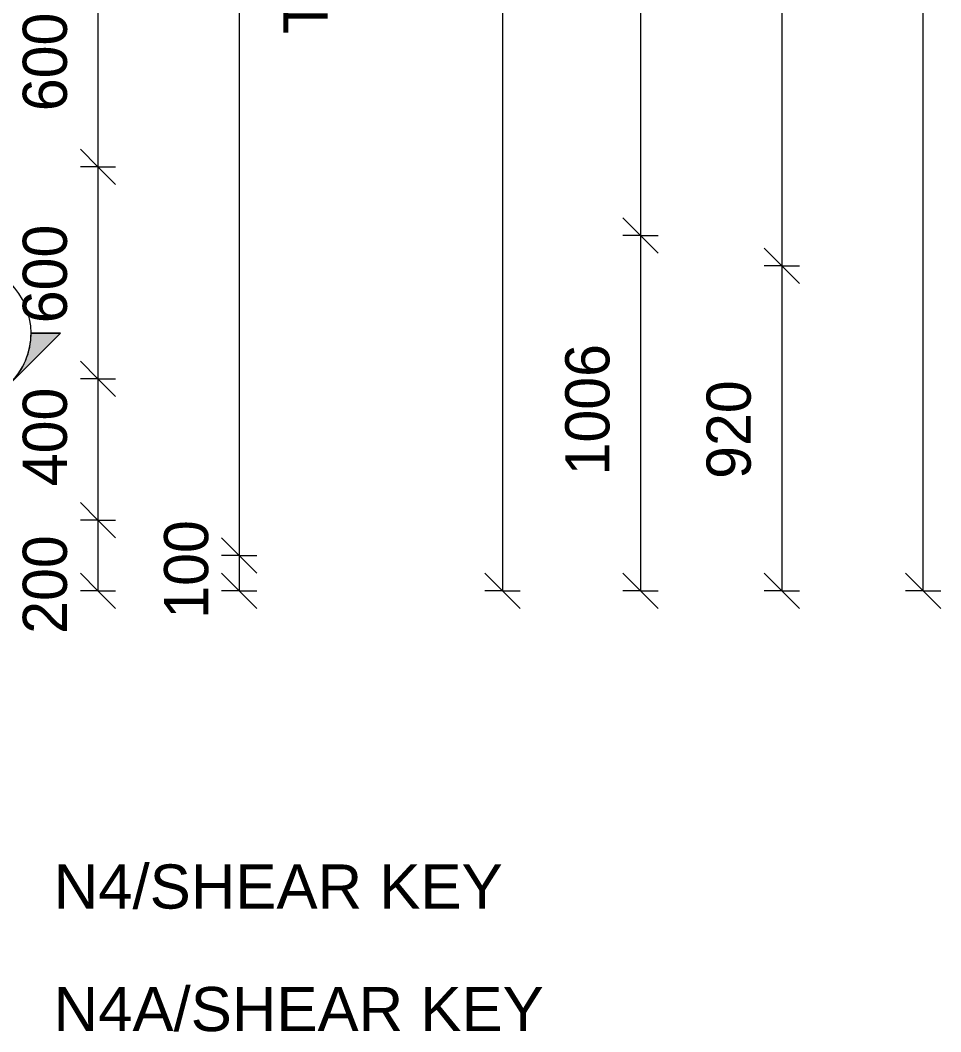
# Model space of a CAD drawing. Header units: millimetres. Extents: x -10946 to 4944, y -2802 to 10650.
# Drawn here: x -4457 to -1851, y -2642 to 220 of the extents above; entities that cross this region are included whole.
import ezdxf

# ---------------------------------------------------------------- set-up
doc = ezdxf.new("R2010")
doc.units = ezdxf.units.MM
for name, color, linetype, lineweight in [('A-ANNO-DIMS', 211, 'Continuous', 9), ('A-ANNO-DIMS-50', 211, 'Continuous', 9), ('G-ANNO-SYMB', 111, 'Continuous', 9), ('G-ANNO-TEXT', 231, 'Continuous', 9)]:
    doc.layers.add(name, color=color, linetype=linetype, lineweight=lineweight)
doc.styles.add('Arial_1', font='arial.ttf', dxfattribs={"height": 125})
doc.styles.add('Nirmala UI Semilight', font='NirmalaS.ttf', dxfattribs={"height": 125})
doc.dimstyles.new('Arrow_Filled_-_2_5_NI_UI', dxfattribs={"dimscale": 304.8, "dimtxt": 130.920493, "dimasz": 0.328084, "dimexe": 0.164042, "dimexo": 0.0625, "dimgap": 0.164042, "dimtad": 1, "dimdec": 4, "dimzin": 0, "dimdsep": 46, "dimtxsty": 'Nirmala UI Semilight', "dimblk1": 'OBLIQUE', "dimblk2": 'OBLIQUE', "dimsah": 1, "dimcen": 0.09, "dimazin": 0, "dimtfac": 1, "dimtdec": 4, "dimtix": 1, "dimtmove": 0, "dimatfit": 3, "dimfxl": 0.164042, "dimfxlon": 1, "dimtvp": 1, "dimtolj": 1, "dimtzin": 0, "dimarcsym": 2})
doc.dimstyles.new('Arrow_Filled_-_2_5_NI_UI_1', dxfattribs={"dimscale": 304.8, "dimtxt": 130.920493, "dimasz": 0.328084, "dimexe": 0.164042, "dimexo": 0.0625, "dimgap": 0.164042, "dimtad": 1, "dimdec": 4, "dimzin": 0, "dimdsep": 46, "dimtxsty": 'Nirmala UI Semilight', "dimblk1": 'OBLIQUE', "dimblk2": 'OBLIQUE', "dimsah": 1, "dimcen": 0.09, "dimazin": 0, "dimtfac": 1, "dimtdec": 4, "dimtix": 1, "dimtmove": 2, "dimatfit": 3, "dimfxl": 0.164042, "dimfxlon": 1, "dimtvp": 1, "dimtolj": 1, "dimtzin": 0, "dimarcsym": 2})

# ---------------------------------------------------------------- blocks, each defined once
blk = doc.blocks.new('DIMBLOCK37-Elevation Front')
at = {"layer": 'A-ANNO-DIMS-50'}
for p, q in [((-3091.4, 3040), (-3141.4, 3090)), ((-3091.4, 3040), (-3141.4, 3040)), ((-3091.4, 3040), (-3091.4, -1395)), ((-3091.4, 3040), (-3041.4, 2990)), ((-3091.4, 3040), (-3041.4, 3040)), ((-3091.4, -1395), (-3141.4, -1345)), ((-3091.4, -1395), (-3141.4, -1395)), ((-3091.4, -1395), (-3041.4, -1445)), ((-3091.4, -1395), (-3041.4, -1395))]:
    blk.add_line(p, q, dxfattribs=at)
at = {"layer": 'A-ANNO-DIMS-50', "color": 0, "insert": (-3304.5, 629.7), "char_height": 125, "width": 462.744, "attachment_point": 1, "rotation": 90, "line_spacing_factor": 1.142579, "style": 'Nirmala UI Semilight'}
blk.add_mtext('4435', dxfattribs=at)
blk = doc.blocks.new('_Oblique')
at = {"color": 0, "linetype": 'ByBlock', "lineweight": -2}
blk.add_line((-0.5, -0.5), (0.5, 0.5), dxfattribs=at)
blk = doc.blocks.new('DIMBLOCK43-Elevation Front')
at = {"layer": 'A-ANNO-DIMS-50'}
for p, q in [((-4236.8, 405.5), (-4286.8, 455.5)), ((-4236.8, 405.5), (-4286.8, 405.5)), ((-4236.8, 405.5), (-4236.8, -194.5)), ((-4236.8, 405.5), (-4186.8, 355.5)), ((-4236.8, 405.5), (-4186.8, 405.5)), ((-4236.8, -194.5), (-4286.8, -144.5)), ((-4236.8, -194.5), (-4286.8, -194.5)), ((-4236.8, -194.5), (-4186.8, -244.5)), ((-4236.8, -194.5), (-4186.8, -194.5))]:
    blk.add_line(p, q, dxfattribs=at)
at = {"layer": 'A-ANNO-DIMS-50', "color": 0, "insert": (-4449.8, -37.3), "char_height": 125, "width": 342.774, "attachment_point": 1, "rotation": 90, "line_spacing_factor": 1.142579, "style": 'Nirmala UI Semilight'}
blk.add_mtext('600', dxfattribs=at)
blk = doc.blocks.new('DIMBLOCK44-Elevation Front')
at = {"layer": 'A-ANNO-DIMS-50'}
for p, q in [((-4236.8, -194.5), (-4286.8, -144.5)), ((-4236.8, -194.5), (-4286.8, -194.5)), ((-4236.8, -194.5), (-4236.8, -794.5)), ((-4236.8, -194.5), (-4186.8, -244.5)), ((-4236.8, -194.5), (-4186.8, -194.5)), ((-4236.8, -794.5), (-4286.8, -744.5)), ((-4236.8, -794.5), (-4286.8, -794.5)), ((-4236.8, -794.5), (-4186.8, -844.5)), ((-4236.8, -794.5), (-4186.8, -794.5))]:
    blk.add_line(p, q, dxfattribs=at)
at = {"layer": 'A-ANNO-DIMS-50', "color": 0, "insert": (-4449.8, -637.3), "char_height": 125, "width": 342.774, "attachment_point": 1, "rotation": 90, "line_spacing_factor": 1.142579, "style": 'Nirmala UI Semilight'}
blk.add_mtext('600', dxfattribs=at)
blk = doc.blocks.new('DIMBLOCK45-Elevation Front')
at = {"layer": 'A-ANNO-DIMS-50'}
for p, q in [((-4236.8, -794.5), (-4286.8, -744.5)), ((-4236.8, -794.5), (-4286.8, -794.5)), ((-4236.8, -794.5), (-4236.8, -1194.5)), ((-4236.8, -794.5), (-4186.8, -844.5)), ((-4236.8, -794.5), (-4186.8, -794.5)), ((-4236.8, -1194.5), (-4286.8, -1144.5)), ((-4236.8, -1194.5), (-4286.8, -1194.5)), ((-4236.8, -1194.5), (-4186.8, -1244.5)), ((-4236.8, -1194.5), (-4186.8, -1194.5))]:
    blk.add_line(p, q, dxfattribs=at)
at = {"layer": 'A-ANNO-DIMS-50', "color": 0, "insert": (-4449.8, -1098.5), "char_height": 125, "width": 345.63, "attachment_point": 1, "rotation": 90, "line_spacing_factor": 1.142579, "style": 'Nirmala UI Semilight'}
blk.add_mtext('400', dxfattribs=at)
blk = doc.blocks.new('DIMBLOCK46-Elevation Front')
at = {"layer": 'A-ANNO-DIMS-50'}
for p, q in [((-4236.8, -1194.5), (-4286.8, -1144.5)), ((-4236.8, -1194.5), (-4286.8, -1194.5)), ((-4236.8, -1194.5), (-4236.8, -1395)), ((-4236.8, -1194.5), (-4186.8, -1244.5)), ((-4236.8, -1194.5), (-4186.8, -1194.5)), ((-4236.8, -1395), (-4286.8, -1345)), ((-4236.8, -1395), (-4286.8, -1395)), ((-4236.8, -1395), (-4186.8, -1445)), ((-4236.8, -1395), (-4186.8, -1395))]:
    blk.add_line(p, q, dxfattribs=at)
at = {"layer": 'A-ANNO-DIMS-50', "color": 0, "insert": (-4449.8, -1516.2), "char_height": 125, "width": 342.774, "attachment_point": 1, "rotation": 90, "line_spacing_factor": 1.142579, "style": 'Nirmala UI Semilight'}
blk.add_mtext('200', dxfattribs=at)
blk = doc.blocks.new('DIMBLOCK48-Elevation Front')
at = {"layer": 'A-ANNO-DIMS-50'}
for p, q in [((-3836.8, 2940), (-3886.8, 2990)), ((-3836.8, 2940), (-3886.8, 2940)), ((-3836.8, 2940), (-3836.8, -1295)), ((-3836.8, 2940), (-3786.8, 2890)), ((-3836.8, 2940), (-3786.8, 2940)), ((-3836.8, -1295), (-3886.8, -1245)), ((-3836.8, -1295), (-3886.8, -1295)), ((-3836.8, -1295), (-3786.8, -1345)), ((-3836.8, -1295), (-3786.8, -1295))]:
    blk.add_line(p, q, dxfattribs=at)
at = {"layer": 'A-ANNO-DIMS-50', "color": 0, "char_height": 125, "attachment_point": 1, "rotation": 90, "line_spacing_factor": 1.142579, "style": 'Nirmala UI Semilight'}
for s, insert, width in [('T8@200mm C/C', (-3711.8, 181), 1539.625), ('4235', (-4049.8, 630.9), 459.888)]:
    blk.add_mtext(s, dxfattribs=dict(at, insert=insert, width=width))
blk = doc.blocks.new('DIMBLOCK49-Elevation Front')
at = {"layer": 'A-ANNO-DIMS-50'}
for p, q in [((-3836.8, -1295), (-3886.8, -1245)), ((-3836.8, -1295), (-3886.8, -1295)), ((-3836.8, -1295), (-3836.8, -1395)), ((-3836.8, -1295), (-3786.8, -1345)), ((-3836.8, -1295), (-3786.8, -1295)), ((-3836.8, -1395), (-3886.8, -1345)), ((-3836.8, -1395), (-3886.8, -1395)), ((-3836.8, -1395), (-3786.8, -1445)), ((-3836.8, -1395), (-3786.8, -1395))]:
    blk.add_line(p, q, dxfattribs=at)
at = {"layer": 'A-ANNO-DIMS-50', "color": 0, "insert": (-4049.8, -1473.5), "char_height": 125, "width": 308.496, "attachment_point": 1, "rotation": 90, "line_spacing_factor": 1.142579, "style": 'Nirmala UI Semilight'}
blk.add_mtext('100', dxfattribs=at)
blk = doc.blocks.new('DIMBLOCK50-Elevation Front')
at = {"layer": 'A-ANNO-DIMS-50'}
for p, q in [((-2700.9, 3700), (-2750.9, 3750)), ((-2700.9, 3700), (-2750.9, 3700)), ((-2700.9, 3700), (-2700.9, -388.8)), ((-2700.9, 3700), (-2650.9, 3650)), ((-2700.9, 3700), (-2650.9, 3700)), ((-2700.9, -388.8), (-2750.9, -338.8)), ((-2700.9, -388.8), (-2750.9, -388.8)), ((-2700.9, -388.8), (-2650.9, -438.8)), ((-2700.9, -388.8), (-2650.9, -388.8))]:
    blk.add_line(p, q, dxfattribs=at)
at = {"layer": 'A-ANNO-DIMS-50', "color": 0, "insert": (-2914, 1464), "char_height": 125, "width": 459.888, "attachment_point": 1, "rotation": 90, "line_spacing_factor": 1.142579, "style": 'Nirmala UI Semilight'}
blk.add_mtext('4089', dxfattribs=at)
blk = doc.blocks.new('DIMBLOCK51-Elevation Front')
at = {"layer": 'A-ANNO-DIMS-50'}
for p, q in [((-2700.9, -388.8), (-2750.9, -338.8)), ((-2700.9, -388.8), (-2750.9, -388.8)), ((-2700.9, -388.8), (-2700.9, -1395)), ((-2700.9, -388.8), (-2650.9, -438.8)), ((-2700.9, -388.8), (-2650.9, -388.8)), ((-2700.9, -1395), (-2750.9, -1345)), ((-2700.9, -1395), (-2750.9, -1395)), ((-2700.9, -1395), (-2650.9, -1445)), ((-2700.9, -1395), (-2650.9, -1395))]:
    blk.add_line(p, q, dxfattribs=at)
at = {"layer": 'A-ANNO-DIMS-50', "color": 0, "insert": (-2914, -1068), "char_height": 125, "width": 422.754, "attachment_point": 1, "rotation": 90, "line_spacing_factor": 1.142579, "style": 'Nirmala UI Semilight'}
blk.add_mtext('1006', dxfattribs=at)
blk = doc.blocks.new('DIMBLOCK62-Elevation Front')
at = {"layer": 'A-ANNO-DIMS-50'}
for p, q in [((-2300.9, 2497), (-2350.9, 2547)), ((-2300.9, 2497), (-2350.9, 2497)), ((-2300.9, 2497), (-2300.9, -475)), ((-2300.9, 2497), (-2250.9, 2447)), ((-2300.9, 2497), (-2250.9, 2497)), ((-2300.9, -475), (-2350.9, -425)), ((-2300.9, -475), (-2350.9, -475)), ((-2300.9, -475), (-2250.9, -525)), ((-2300.9, -475), (-2250.9, -475))]:
    blk.add_line(p, q, dxfattribs=at)
at = {"layer": 'A-ANNO-DIMS-50', "color": 0, "insert": (-2514, 823), "char_height": 125, "width": 451.319, "attachment_point": 1, "rotation": 90, "line_spacing_factor": 1.142579, "style": 'Nirmala UI Semilight'}
blk.add_mtext('2972', dxfattribs=at)
blk = doc.blocks.new('DIMBLOCK63-Elevation Front')
at = {"layer": 'A-ANNO-DIMS-50'}
for p, q in [((-2300.9, -475), (-2350.9, -425)), ((-2300.9, -475), (-2350.9, -475)), ((-2300.9, -475), (-2300.9, -1395)), ((-2300.9, -475), (-2250.9, -525)), ((-2300.9, -475), (-2250.9, -475)), ((-2300.9, -1395), (-2350.9, -1345)), ((-2300.9, -1395), (-2350.9, -1395)), ((-2300.9, -1395), (-2250.9, -1445)), ((-2300.9, -1395), (-2250.9, -1395))]:
    blk.add_line(p, q, dxfattribs=at)
at = {"layer": 'A-ANNO-DIMS-50', "color": 0, "insert": (-2514, -1077.8), "char_height": 125, "width": 342.774, "attachment_point": 1, "rotation": 90, "line_spacing_factor": 1.142579, "style": 'Nirmala UI Semilight'}
blk.add_mtext('920', dxfattribs=at)
blk = doc.blocks.new('DIMBLOCK77-Elevation Front')
at = {"layer": 'A-ANNO-DIMS-50'}
for p, q in [((-1900.9, 3040), (-1950.9, 3090)), ((-1900.9, 3040), (-1950.9, 3040)), ((-1900.9, -1395), (-1900.9, 3040)), ((-1900.9, 3040), (-1850.9, 2990)), ((-1900.9, 3040), (-1850.9, 3040)), ((-1900.9, -1395), (-1950.9, -1345)), ((-1900.9, -1395), (-1950.9, -1395)), ((-1900.9, -1395), (-1850.9, -1445)), ((-1900.9, -1395), (-1850.9, -1395))]:
    blk.add_line(p, q, dxfattribs=at)
at = {"layer": 'A-ANNO-DIMS-50', "color": 0, "insert": (-2114, 629.7), "char_height": 125, "width": 462.744, "attachment_point": 1, "rotation": 90, "line_spacing_factor": 1.142579, "style": 'Nirmala UI Semilight'}
blk.add_mtext('4435', dxfattribs=at)
blk = doc.blocks.new('Detail View - M_Section Head - Filled SHOP DWG-1002450-Elevation Front')
at = {"layer": 'G-ANNO-SYMB'}
h = blk.add_hatch(color=256, dxfattribs=at)
edge = h.paths.add_edge_path()
edge.add_line((-4909.1, 3734.6), (-4826.3, 3734.6))
edge.add_arc((-4626.3, 3734.6), 200, 180, 225)
edge.add_line((-4767.7, 3593.2), (-4909.1, 3734.6))
h = blk.add_hatch(color=256, dxfattribs=at)
edge = h.paths.add_edge_path()
edge.add_line((-4343.4, 3734.6), (-4484.9, 3593.2))
edge.add_arc((-4626.3, 3734.6), 200, 315, 360)
edge.add_line((-4426.3, 3734.6), (-4343.4, 3734.6))
h = blk.add_hatch(color=256, dxfattribs=at)
edge = h.paths.add_edge_path()
edge.add_line((-4626.3, 3451.8), (-4767.7, 3593.2))
edge.add_arc((-4626.3, 3734.6), 200, 225, 270)
edge.add_line((-4626.3, 3534.6), (-4626.3, 3451.8))
h = blk.add_hatch(color=256, dxfattribs=at)
edge = h.paths.add_edge_path()
edge.add_line((-4626.3, 3451.8), (-4626.3, 3534.6))
edge.add_arc((-4626.3, 3734.6), 200, 270, 315)
edge.add_line((-4484.9, 3593.2), (-4626.3, 3451.8))
for p, q in [((-4626.3, 3451.8), (-4909.1, 3734.6)), ((-4826.3, 3734.6), (-4909.1, 3734.6)), ((-4909.1, 3734.6), (-4767.7, 3593.2)), ((-4826.3, 3734.6), (-4909.1, 3734.6)), ((-4626.3, 3451.8), (-4343.4, 3734.6)), ((-4484.9, 3593.2), (-4343.4, 3734.6)), ((-4426.3, 3734.6), (-4343.4, 3734.6)), ((-4343.4, 3734.6), (-4426.3, 3734.6)), ((-4767.7, 3593.2), (-4626.3, 3451.8)), ((-4626.3, 3451.8), (-4484.9, 3593.2)), ((-4626.3, 3534.6), (-4626.3, 3451.8)), ((-4626.3, 3451.8), (-4626.3, 3534.6))]:
    blk.add_line(p, q, dxfattribs=at)
for start, end in [(360, 180), (180, 360), (180, 225), (315, 0), (225, 270), (270, 315)]:
    blk.add_arc((-4626.3, 3734.6), 200, start, end, dxfattribs=at)

msp = doc.modelspace()

# ---------------------------------------------------------------- block references
at = {"layer": 'G-ANNO-SYMB'}
msp.add_blockref('Detail View - M_Section Head - Filled SHOP DWG-1002450-Elevation Front', (0, -4400), dxfattribs=at)

# ---------------------------------------------------------------- texts
at = {"layer": 'G-ANNO-TEXT', "color": 7, "char_height": 125, "attachment_point": 1, "rotation": 0.00059865, "style": 'Arial_1'}
for s, insert, width in [('N4/SHEAR KEY', (-4362.24916, -2168.81817), 1535.2315625), ('N4A/SHEAR KEY', (-4362.47936, -2515.57598), 1675.526875)]:
    msp.add_mtext(s, dxfattribs=dict(at, insert=insert, width=width))

# ---------------------------------------------------------------- dimensions: what is measured, and where the dimension line sits
at = {"layer": 'A-ANNO-DIMS'}
for base, p1, p2, override, picture, middle in [((-2700.87287, -388.75), (-2750.87287, 3700), (-2750.87287, -388.75), {"dimpost": '<>', "dimfxl": 4088.75}, 'DIMBLOCK50-Elevation Front', (-2815.5085, 1655.625)), ((-3091.44889, -1395), (-3141.44889, 3040), (-3141.44889, -1395), {"dimpost": '<>', "dimfxl": 4435}, 'DIMBLOCK37-Elevation Front', (-3206.08453, 822.5)), ((-1900.87287, 3040), (-1950.87287, -1395), (-1950.87287, 3040), {"dimpost": '<>', "dimfxl": 4435}, 'DIMBLOCK77-Elevation Front', (-2015.5085, 822.5)), ((-2300.87287, -475), (-2350.87287, 2497), (-2350.87287, -475), {"dimpost": '<>', "dimfxl": 2972}, 'DIMBLOCK62-Elevation Front', (-2415.5085, 1011)), ((-4236.76319, -194.50977), (-4286.76319, 405.49023), (-4286.76319, -194.50977), {"dimpost": '<>', "dimfxl": 600}, 'DIMBLOCK43-Elevation Front', (-4351.39882, 105.49023)), ((-4236.76319, -794.50977), (-4286.76319, -194.50977), (-4286.76319, -794.50977), {"dimpost": '<>', "dimfxl": 600}, 'DIMBLOCK44-Elevation Front', (-4351.39882, -494.50977)), ((-2700.87287, -1395), (-2750.87287, -388.75), (-2750.87287, -1395), {"dimpost": '<>', "dimfxl": 1006.25}, 'DIMBLOCK51-Elevation Front', (-2815.85718, -891.875)), ((-2300.87287, -1395), (-2350.87287, -475), (-2350.87287, -1395), {"dimpost": '<>', "dimfxl": 920}, 'DIMBLOCK63-Elevation Front', (-2415.5085, -935)), ((-3836.76319, -1395), (-3886.76319, -1295), (-3886.76319, -1395), {"dimpost": '<>', "dimfxl": 100}, 'DIMBLOCK49-Elevation Front', (-3951.70391, -1345))]:
    dim = msp.add_linear_dim(base=base, p1=p1, p2=p2, angle=90, dimstyle='Arrow_Filled_-_2_5_NI_UI', override=override, dxfattribs=at)
    dim.commit()
    dim.dimension.update_dxf_attribs({"geometry": picture, "text_midpoint": middle})
dim = msp.add_linear_dim(base=(-3836.76319, -1295), p1=(-3886.76319, 2940), p2=(-3886.76319, -1295), angle=90, text='<>\\XT8@200mm C/C', dimstyle='Arrow_Filled_-_2_5_NI_UI', override={"dimpost": '<>', "dimfxl": 4235}, dxfattribs=at)
dim.commit()
dim.dimension.update_dxf_attribs({"geometry": 'DIMBLOCK48-Elevation Front', "text_midpoint": (-3836.76319, 822.5)})
for base, p1, p2, override, picture, middle in [((-4236.76319, -1194.50977), (-4286.76319, -794.50977), (-4286.76319, -1194.50977), {"dimpost": '<>', "dimfxl": 400}, 'DIMBLOCK45-Elevation Front', (-4366.51581, -925.72085)), ((-4236.76319, -1395), (-4286.76319, -1194.50977), (-4286.76319, -1395), {"dimpost": '<>', "dimfxl": 200.490234}, 'DIMBLOCK46-Elevation Front', (-4366.51581, -1344.82117))]:
    dim = msp.add_linear_dim(base=base, p1=p1, p2=p2, angle=90, dimstyle='Arrow_Filled_-_2_5_NI_UI_1', override=override, dxfattribs=at)
    dim.commit()
    dim.dimension.update_dxf_attribs({"geometry": picture, "text_midpoint": middle, "dimtype": 160, "text_rotation": 90})

doc.saveas('drawing.dxf')
